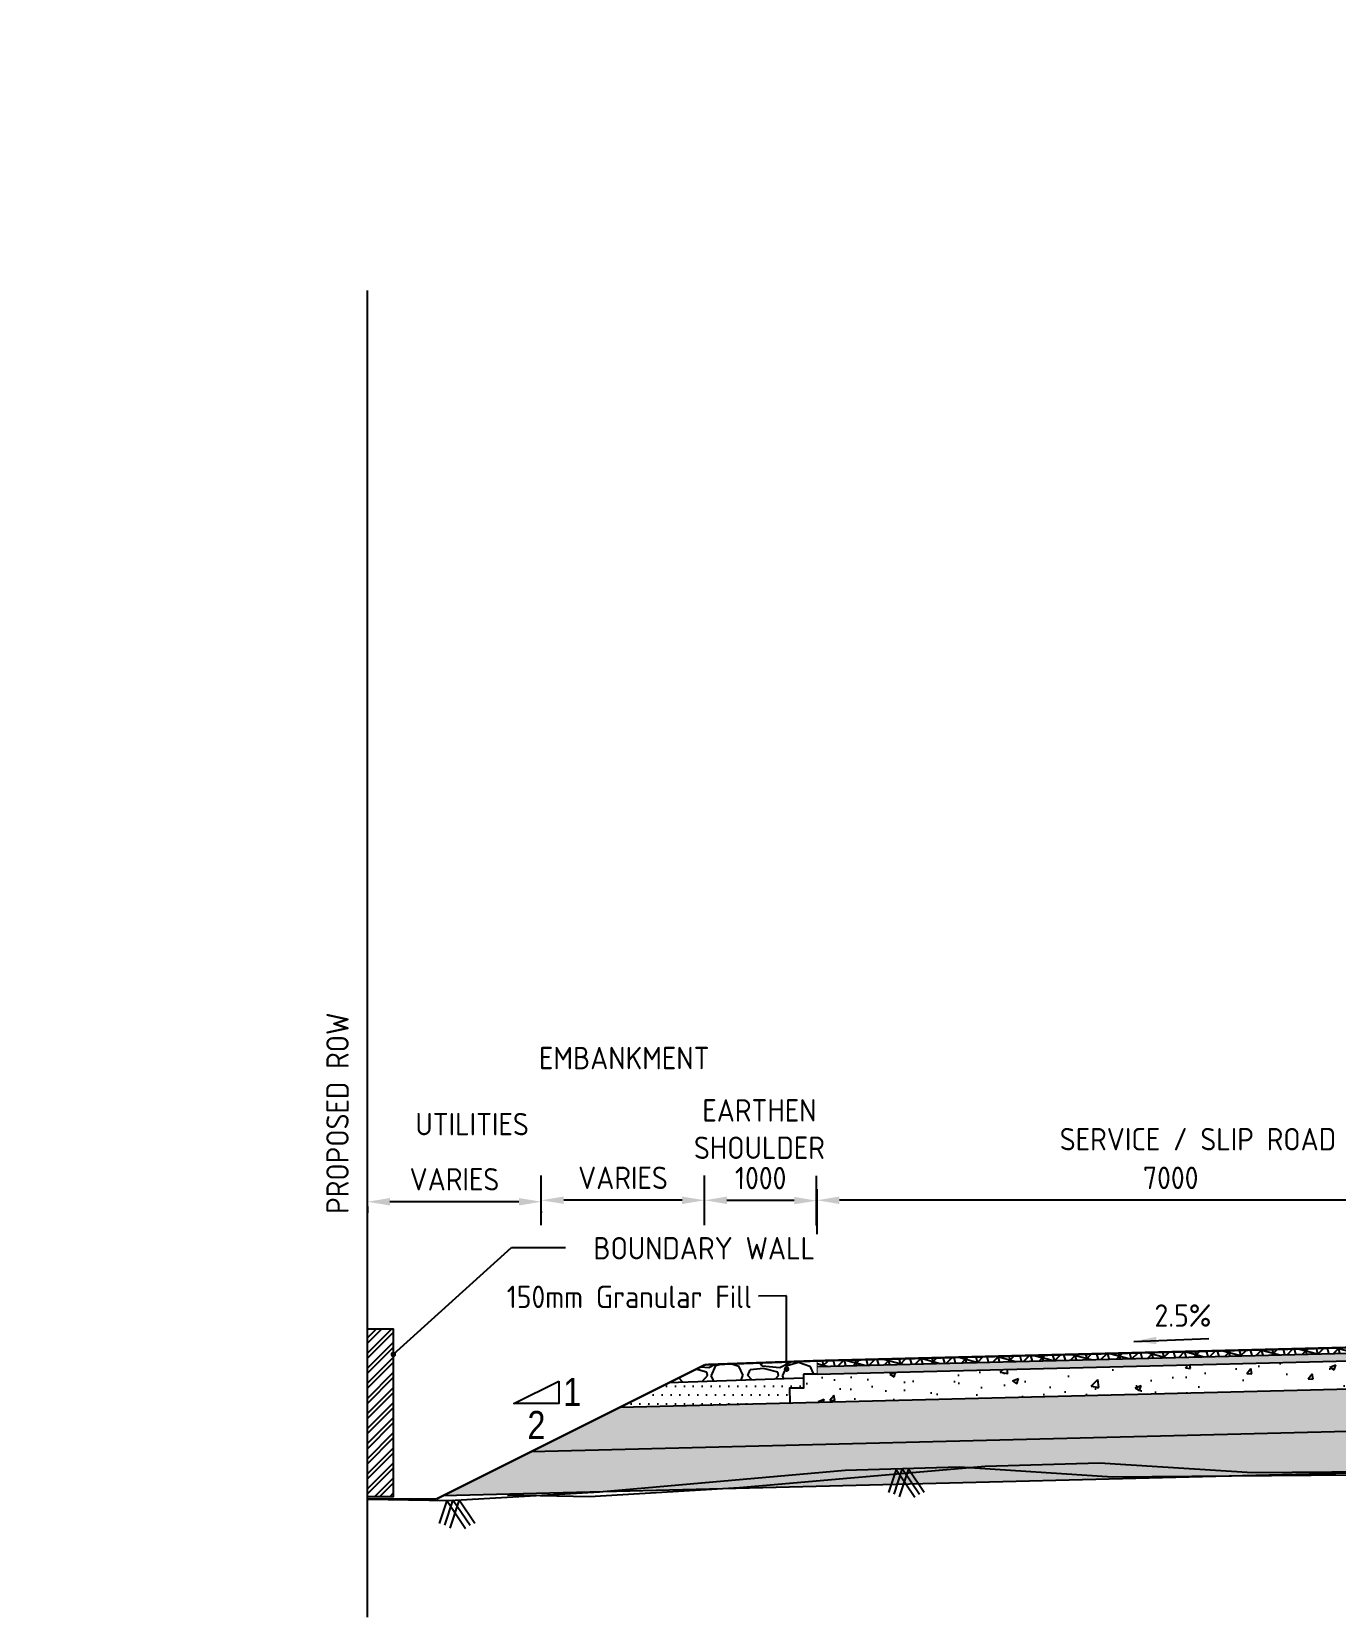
# Model space of a CAD drawing. Header units: millimetres. Extents: x 207528 to 778454, y -364692 to 101323.
# Drawn here: x 503213 to 514854, y -277530 to -263378 of the extents above; entities that cross this region are included whole.
import ezdxf

# ---------------------------------------------------------------- set-up
doc = ezdxf.new("R2010")
doc.units = ezdxf.units.MM
for name, color, linetype in [('Dim', 253, 'Continuous'), ('Dimension', 253, 'Continuous'), ('hatch', 253, 'Continuous'), ('Proposed ROW', 241, 'MNEW')]:
    doc.layers.add(name, color=color, linetype=linetype)
doc.layers.add('Text small', color=1, linetype='Continuous', lineweight=20)
doc.styles.add('DIM', font='ARIALN.TTF', dxfattribs={"height": 250})
doc.styles.add('isocp 100', font='isocp.shx', dxfattribs={"height": 200})
doc.styles.get("Standard").update_dxf_attribs({"font": 'arial.ttf'})
doc.linetypes.add('MNEW', pattern='A,26.152623,-1.048632,["PROW",Standard,S=1.75,R=0,X=0,Y=-0.975095],-7.693777,26.152623', length=61.047655)
doc.dimstyles.new('DIM', dxfattribs={"dimtxt": 250, "dimasz": 200, "dimexe": 0.18, "dimexo": 0.0625, "dimgap": 0.09, "dimtad": 0, "dimtih": 1, "dimtoh": 1, "dimdec": 0, "dimzin": 0, "dimdsep": 46, "dimtxsty": 'DIM', "dimcen": 0.09, "dimclrd": 256, "dimclrt": 7, "dimadec": 0, "dimazin": 0, "dimtfac": 1, "dimtdec": 0, "dimtofl": 0, "dimtmove": 0, "dimatfit": 3, "dimfxl": 1, "dimtolj": 1, "dimtzin": 0, "dimarcsym": 0})
doc.dimstyles.new('new', dxfattribs={"dimtxt": 150, "dimasz": 150, "dimexe": 100, "dimexo": 0.1, "dimgap": 0.09, "dimtad": 0, "dimtih": 1, "dimtoh": 1, "dimdec": 0, "dimzin": 0, "dimdsep": 46, "dimtxsty": 'DIM', "dimcen": 0.09, "dimclrd": 256, "dimclrt": 252, "dimadec": 0, "dimazin": 0, "dimtfac": 1, "dimtdec": 0, "dimtofl": 0, "dimtmove": 0, "dimatfit": 3, "dimfxl": 1, "dimtolj": 1, "dimtzin": 0, "dimlwd": -1, "dimarcsym": 0})
doc.dimstyles.new('NH30A_100', dxfattribs={"dimscale": 100, "dimtxt": 2, "dimasz": 2, "dimexe": 1, "dimexo": 1, "dimgap": 1, "dimtad": 1, "dimdec": 0, "dimdsep": 46, "dimtxsty": 'isocp 100', "dimcen": 0.5, "dimclrd": 47, "dimclre": 47, "dimclrt": 1, "dimadec": 0, "dimazin": 0, "dimtfac": 1, "dimtdec": 0, "dimtmove": 0, "dimatfit": 3, "dimfxl": 1, "dimtolj": 1, "dimtzin": 0, "dimarcsym": 0})

# ---------------------------------------------------------------- blocks, each defined once
blk = doc.blocks.new('*D690')
at = {"layer": 'Defpoints', "color": 0, "transparency": 16777216}
for p in [(530087, -263720), (530077, -265355), (530087, -265355)]:
    blk.add_point(p, dxfattribs=at)
at = {"layer": 'Text small', "color": 47, "lineweight": -2, "transparency": 16777216}
for p, q in [((530077, -265255), (530077, -263620)), ((530087, -265255), (530087, -263620)), ((529877, -263720), (529677, -263720)), ((530077, -263720), (530087, -263720)), ((530287, -263720), (532227, -263720))]:
    blk.add_line(p, q, dxfattribs=at)
at = {"layer": 'Text small', "color": 47, "transparency": 16777216}
for points in [[(529877, -263686), (529877, -263753), (530077, -263720)], [(530287, -263686), (530287, -263753), (530087, -263720)]]:
    blk.add_solid(points, dxfattribs=at)
at = {"layer": 'Text small', "color": 1, "transparency": 16777216, "insert": (531357, -263510), "char_height": 200, "width": 159266.94, "attachment_point": 5, "style": 'isocp 100'}
blk.add_mtext('\\A1;10 (EXP. GAP)', dxfattribs=at)
blk = doc.blocks.new('*D692')
at = {"layer": 'Defpoints', "color": 0, "transparency": 16777216}
for p in [(510221, -273808), (510221, -274211), (516703, -274211)]:
    blk.add_point(p, dxfattribs=at)
at = {"layer": 'Text small', "color": 47, "lineweight": -2, "transparency": 16777216}
for p, q in [((510221, -274111), (510221, -273708)), ((516503, -273808), (510421, -273808)), ((516703, -274111), (516703, -273708))]:
    blk.add_line(p, q, dxfattribs=at)
at = {"layer": 'Text small', "color": 47, "transparency": 16777216}
for points in [[(510421, -273775), (510421, -273842), (510221, -273808)], [(516503, -273775), (516503, -273842), (516703, -273808)]]:
    blk.add_solid(points, dxfattribs=at)
at = {"layer": 'Text small', "color": 1, "transparency": 16777216, "insert": (513377, -273608), "char_height": 200, "attachment_point": 5, "style": 'isocp 100'}
blk.add_mtext('\\A1;7000', dxfattribs=at)
blk = doc.blocks.new('*D693')
at = {"layer": 'Defpoints', "color": 0, "transparency": 16777216}
for p in [(506209, -273764), (506209, -273821), (507760, -273808)]:
    blk.add_point(p, dxfattribs=at)
at = {"layer": 'Text small', "color": 47, "lineweight": -2, "transparency": 16777216}
for p, q in [((507560, -273821), (506409, -273821)), ((506209, -273864), (506209, -273921)), ((507760, -273908), (507760, -273921))]:
    blk.add_line(p, q, dxfattribs=at)
at = {"layer": 'Text small', "color": 47, "transparency": 16777216}
for points in [[(506409, -273788), (506409, -273855), (506209, -273821)], [(507560, -273788), (507560, -273855), (507760, -273821)]]:
    blk.add_solid(points, dxfattribs=at)
at = {"layer": 'Text small', "color": 1, "transparency": 16777216, "insert": (506985, -273621), "char_height": 200, "attachment_point": 5, "style": 'isocp 100'}
blk.add_mtext('\\A1;VARIES', dxfattribs=at)
blk = doc.blocks.new('*D695')
at = {"layer": 'Defpoints', "color": 0, "transparency": 16777216}
for p in [(509217, -273808), (509217, -273808), (510217, -273812)]:
    blk.add_point(p, dxfattribs=at)
at = {"layer": 'Text small', "color": 47, "lineweight": -2, "transparency": 16777216}
blk.add_line((510017, -273811), (509417, -273809), dxfattribs=at)
at = {"layer": 'Text small', "color": 47, "transparency": 16777216}
for points in [[(509418, -273775), (509417, -273842), (509217, -273808)], [(510017, -273778), (510017, -273844), (510217, -273812)]]:
    blk.add_solid(points, dxfattribs=at)
at = {"layer": 'Text small', "color": 1, "transparency": 16777216, "insert": (509718, -273610), "char_height": 200, "attachment_point": 5, "rotation": 359.784, "style": 'isocp 100'}
blk.add_mtext('\\A1;1000', dxfattribs=at)
blk = doc.blocks.new('*D696')
at = {"layer": 'Defpoints', "color": 0, "transparency": 16777216}
for p in [(507760, -273808), (507760, -273808), (509217, -273808)]:
    blk.add_point(p, dxfattribs=at)
at = {"layer": 'Text small', "color": 47, "lineweight": -2, "transparency": 16777216}
blk.add_line((509017, -273808), (507960, -273808), dxfattribs=at)
at = {"layer": 'Text small', "color": 47, "transparency": 16777216}
for points in [[(507960, -273775), (507960, -273841), (507760, -273808)], [(509017, -273775), (509017, -273842), (509217, -273808)]]:
    blk.add_solid(points, dxfattribs=at)
at = {"layer": 'Text small', "color": 1, "transparency": 16777216, "insert": (508489, -273608), "char_height": 200, "attachment_point": 5, "rotation": 359.9908, "style": 'isocp 100'}
blk.add_mtext('\\A1;VARIES', dxfattribs=at)
blk = doc.blocks.new('*D818')
at = {"layer": 'Defpoints', "color": 0, "transparency": 16777216}
for p in [(530077, -263720), (530077, -265355), (530087, -265355)]:
    blk.add_point(p, dxfattribs=at)
at = {"layer": 'Text small', "color": 47, "lineweight": -2, "transparency": 16777216}
for p, q in [((530077, -265255), (530077, -263620)), ((530087, -265255), (530087, -263620)), ((529877, -263720), (527937, -263720)), ((530087, -263720), (530077, -263720)), ((530287, -263720), (530487, -263720))]:
    blk.add_line(p, q, dxfattribs=at)
at = {"layer": 'Text small', "color": 47, "transparency": 16777216}
for points in [[(529877, -263686), (529877, -263753), (530077, -263720)], [(530287, -263686), (530287, -263753), (530087, -263720)]]:
    blk.add_solid(points, dxfattribs=at)
at = {"layer": 'Text small', "color": 1, "transparency": 16777216, "insert": (528807, -263510), "char_height": 200, "width": 159266.94, "attachment_point": 5, "style": 'isocp 100'}
blk.add_mtext('\\A1;10 (EXP. GAP)', dxfattribs=at)

msp = doc.modelspace()

# ---------------------------------------------------------------- hatches: boundary and pattern name
h = msp.add_hatch()
h.set_pattern_fill('GOST_GLASS', color=41, scale=5)
h.set_pattern_definition([(45, (415973.216, -288765.096), (42.426407, -4e-15), [25, -35]), (45, (415983.823, -288765.096), (42.426407, -4e-15), [10, -50]), (45, (415973.216, -288754.49), (42.426407, -4e-15), [10, -50])])
h.paths.add_polyline_path([(517073.7, -275119.7), (517073.7, -275189.7), (511494.6, -275329.2), (511248.2, -275309.6), (510850, -275275.3)])
h.paths.add_polyline_path([(510220.5, -275291), (510220.5, -275361), (511494.6, -275329.2), (511248.2, -275309.6), (510850, -275275.3)])
at = {"layer": 'Dim'}
h = msp.add_hatch(dxfattribs=at)
h.set_pattern_fill('ANSI32', scale=10)
h.set_pattern_definition([(45, (190409.82, -331801.38), (-67.35192, 67.35192), []), (45, (190454.72, -331801.38), (-67.35192, 67.35192), [])])
h.paths.add_polyline_path([(506209.4, -276455.9), (506209.4, -274955.9), (506439.4, -274955.9), (506439.4, -276455.9)])
h = msp.add_hatch(dxfattribs=at)
h.set_pattern_fill('AR-CONC', color=256, scale=3)
h.set_pattern_definition([(50, (415973.2, -288765.1), (546.554, -47.8173), [57.15, -628.65]), (355, (415973.2, -288765.1), (-105.7303, 573.1705), [45.72, -502.9218]), (100.45144, (416018.76, -288769.1), (440.8237, 525.3533), [48.57, -534.2707]), (46.1842, (415973.2, -288612.7), (813.237, -126.127), [85.725, -942.975]), (96.6356, (416041, -288623.2), (712.2124, 742.2784), [72.855, -801.407]), (351.18415, (415973.2, -288612.7), (712.2124, 742.2784), [68.58, -754.379]), (21, (416049.4, -288650.8), (454.8432, -306.7956), [57.15, -628.65]), (326, (416049.4, -288650.8), (185.406, 552.564), [45.72, -502.92]), (71.45144, (416087.3, -288676.36), (640.2493, 245.7683), [48.57, -534.2698]), (37.5, (415973.22, -288765.1), (9.2658, 253.6651), [0, -496.824, 0, -510.54, 0, -504.825]), (7.5, (415973.22, -288765.1), (200.459, 300.5417), [0, -291.084, 0, -485.394, 0, -192.405]), (327.5, (415803.3, -288765.1), (406.7718, -17.18623), [0, -190.5, 0, -594.36, 0, -788.67]), (317.5, (415727.1, -288765.1), (444.3875, 76.2795), [0, -247.65, 0, -394.716, 0, -560.07])])
h.paths.add_polyline_path([(510073.7, -275364.7), (511494.6, -275329.2), (512392.4, -275400.6), (513575.6, -275456.6), (515114.1, -275464.5), (516416.8, -275403.6), (517582.9, -275385.4), (517582.9, -275436.8), (510073.7, -275614.8)])
h.paths.add_polyline_path([(511494.6, -275329.2), (517073.7, -275189.7), (517582.9, -275177), (517582.9, -275385.4), (516416.8, -275403.6), (515114.1, -275464.5), (513575.6, -275456.6), (512392.4, -275400.6)])
at = {"layer": 'hatch'}
h = msp.add_hatch(dxfattribs=at)
h.set_pattern_fill('NET3', color=256, scale=30, angle=45)
h.set_pattern_definition([(45, (415973.22, -288765.1), (-67.35192, 67.35192), []), (105, (415973.22, -288765.1), (-92.004435, -24.65251), []), (165, (415973.22, -288765.1), (-24.65251, -92.004435), [])])
h.paths.add_polyline_path([(517073.7, -275069.7), (517073.7, -275119.7), (510850, -275275.3), (510400, -275236.5)])
h.paths.add_polyline_path([(510220.5, -275241), (510220.5, -275291), (510850, -275275.3), (510400, -275236.5)])
h = msp.add_hatch(dxfattribs=at)
h.set_pattern_fill('GRAVEL', color=11, scale=25)
h.set_pattern_definition([(228.012788, (200628.105, -342686.773), (-5080.0000004, -5714.9999996), [85.4304, -8457.6209]), (184.969741, (200570.955, -342750.273), (7619.999997, 635.0000362), [146.6012, -14513.5122]), (132.510447, (200424.905, -342762.973), (6350.0000027, -6984.9999976), [103.3704, -10233.6807]), (267.273689, (200177.255, -342921.723), (635.0000013, 12700), [133.5011, -13216.6094]), (292.833654, (200170.905, -343055.073), (-3175.0000003, 7620), [130.9084, -12959.9519]), (357.273689, (200221.705, -343175.723), (-12700, 635.0000013), [133.5011, -13216.6094]), (37.6942405, (200355.055, -343182.073), (-8254.9999996, -6350.0000005), [176.5484, -17478.2788]), (72.255328, (200494.755, -343074.123), (4445.0000012, 13969.9999996), [166.6799, -16501.3142]), (121.429566, (200545.555, -342915.373), (-5080.0000007, 8254.9999996), [133.9532, -13261.3864]), (175.236358, (200475.705, -342801.073), (6985, -635.000001), [152.9283, -7493.4842]), (222.397438, (200323.305, -342788.373), (-7619.9999998, -6985.0000003), [197.7695, -19579.1931]), (138.814075, (200805.905, -342928.07), (-4445, 3810), [67.5011, -6682.6415]), (171.469234, (200755.105, -342883.623), (8255.0000002, -1269.9999986), [128.4205, -12713.6597]), (225, (200628.1, -342864.57), (-9e-14, -635), [89.8023, -808.2233]), (203.19859, (200583.655, -342788.37), (3175, 1270), [48.3603, -4787.6556]), (291.80141, (200539.2, -342807.42), (-635, 1905), [68.3914, -3351.1882]), (30.963757, (200564.6, -342870.92), (1905, 1270), [111.0799, -3591.5745]), (161.56505, (200659.85, -342813.77), (1270, -635), [80.3218, -1927.7245]), (16.38954, (200170.905, -342807.423), (6350, 1905), [112.522, -11139.7067]), (70.346176, (200278.855, -342775.673), (-2540, -6985), [94.3997, -9345.5539]), (293.19859, (200659.855, -342686.77), (-1270, 3175), [96.72, -4739.2959]), (343.61046, (200697.955, -342775.673), (-6350, 1904.9999996), [112.522, -11139.7067]), (339.443955, (200170.905, -343201.12), (-3175, 1270), [108.5088, -5316.9336]), (294.77514, (200272.505, -343239.223), (-3175.000004, 6984.999998), [90.918, -9000.8983]), (66.80141, (200666.205, -343321.77), (1270, 3175), [96.72, -4739.2959]), (17.354025, (200704.305, -343232.873), (-8255, -2540.0000005), [106.4457, -10538.094]), (69.443955, (200355.055, -343321.77), (-1270, -3175), [54.2544, -5371.188]), (101.309932, (200628.1, -343321.77), (-635, 2540), [32.3787, -3205.4987]), (165.963757, (200621.75, -343290.02), (1905, -635), [130.9084, -2487.2636]), (186.009006, (200494.755, -343258.273), (6350, 635.0000003), [121.3167, -12010.3412]), (303.69007, (200564.6, -342928.07), (-635, 1270), [91.581, -2197.9441]), (353.157227, (200615.405, -343004.273), (10795, -1269.9999994), [159.8892, -15829.0023]), (60.945396, (200774.155, -343023.32), (-2540, -4445), [65.377, -6472.3481]), (90, (200805.9, -342966.2), (-635, 635), [38.1, -596.9]), (120.256437, (200482.055, -343239.223), (2540, -4445), [88.2167, -8733.4852]), (48.012787, (200437.605, -343163.023), (5080.0000004, 5714.9999996), [170.8607, -8372.1905]), (0, (200551.9, -343036), (635, 635), [165.1, -469.9]), (325.304846, (200717.005, -343036.023), (6350.0000024, -4444.9999966), [100.4024, -9939.8292]), (254.054604, (200799.555, -343093.17), (-635, -2540), [92.4573, -4530.4125]), (207.645975, (200774.155, -343182.073), (-12065.0000004, -6349.9999992), [150.5363, -14903.1161]), (175.426079, (200640.805, -343251.923), (-8255, 635), [159.2574, -15766.4616])])
h.paths.add_polyline_path([(508898.6, -275437.4), (509221.5, -275276), (510220.5, -275241), (510221, -275241), (510221, -275361.1), (510100.4, -275361.1), (510100.4, -275395.3)])
h = msp.add_hatch(dxfattribs=at)
h.set_pattern_fill('DOTS', scale=50)
h.set_pattern_definition([(0, (461372.26, -352222.02), (39.6875, 79.375), [0, -79.375])])
h.paths.add_polyline_path([(508463.1, -275655), (508913.8, -275436.8), (510100.4, -275386.5), (510100.4, -275404.9), (510100.4, -275412.9), (510100.4, -275423.6), (510100.4, -275436.9), (510100.4, -275486.1), (509975.4, -275486.1), (509978.7, -275617.2)])
h = msp.add_hatch(dxfattribs=at)
h.set_pattern_fill('GRAVEL', color=11, scale=25)
h.set_pattern_definition([(228.01279, (416430.416, -288130.096), (-5080, -5715), [85.4304, -8457.621]), (184.96974, (416373.266, -288193.596), (7619.999997, 635.000036), [146.6012, -14513.5122]), (132.510447, (416227.216, -288206.296), (6350.000003, -6984.999998), [103.3704, -10233.6807]), (267.27369, (415979.566, -288365.046), (635.000001, 12700), [133.501, -13216.6094]), (292.833654, (415973.216, -288498.396), (-3175, 7620), [130.9084, -12959.952]), (357.27369, (416024.016, -288619.046), (-12700, 635.000001), [133.501, -13216.6094]), (37.69424, (416157.366, -288625.396), (-8254.9999996, -6350.0000005), [176.5484, -17478.2788]), (72.255328, (416297.066, -288517.446), (4445.000001, 13969.9999996), [166.68, -16501.314]), (121.429566, (416347.866, -288358.696), (-5080.000001, 8255), [133.9532, -13261.3864]), (175.23636, (416278.016, -288244.396), (6985, -635), [152.9283, -7493.4842]), (222.397438, (416125.616, -288231.696), (-7619.9999998, -6985.0000003), [197.7695, -19579.193]), (138.814075, (416608.216, -288371.396), (-4445, 3810), [67.501, -6682.6415]), (171.469234, (416557.416, -288326.946), (8255, -1269.999999), [128.4205, -12713.6597]), (225, (416430.4, -288307.9), (-9e-14, -635), [89.8023, -808.2233]), (203.19859, (416385.97, -288231.7), (3175, 1270), [48.3603, -4787.6556]), (291.80141, (416341.52, -288250.75), (-635, 1905), [68.3914, -3351.1882]), (30.96376, (416366.92, -288314.25), (1905, 1270), [111.08, -3591.5745]), (161.56505, (416462.17, -288257.1), (1270, -635), [80.3218, -1927.7245]), (16.38954, (415973.216, -288250.746), (6350, 1905), [112.522, -11139.7067]), (70.346176, (416081.166, -288218.996), (-2540, -6985), [94.3997, -9345.554]), (293.19859, (416462.17, -288130.1), (-1270, 3175), [96.72, -4739.296]), (343.61046, (416500.266, -288218.996), (-6350, 1905), [112.522, -11139.7067]), (339.443955, (415973.216, -288644.446), (-3175, 1270), [108.5088, -5316.9336]), (294.77514, (416074.816, -288682.546), (-3175.000004, 6984.999998), [90.918, -9000.8983]), (66.80141, (416468.52, -288765.1), (1270, 3175), [96.72, -4739.296]), (17.354025, (416506.616, -288676.196), (-8255, -2540), [106.4457, -10538.094]), (69.443955, (416157.366, -288765.096), (-1270, -3175), [54.2544, -5371.188]), (101.30993, (416430.42, -288765.1), (-635, 2540), [32.3787, -3205.4987]), (165.96376, (416424.07, -288733.35), (1905, -635), [130.9084, -2487.2636]), (186.009006, (416297.066, -288701.596), (6350, 635), [121.3167, -12010.3412]), (303.69007, (416366.92, -288371.4), (-635, 1270), [91.581, -2197.944]), (353.157227, (416417.716, -288447.596), (10795, -1269.9999994), [159.8892, -15829.0023]), (60.945396, (416576.466, -288466.646), (-2540, -4445), [65.377, -6472.348]), (90, (416608.2, -288409.5), (-635, 635), [38.1, -596.9]), (120.256437, (416284.366, -288682.546), (2540, -4445), [88.2167, -8733.4852]), (48.01279, (416239.916, -288606.346), (5080, 5715), [170.8607, -8372.1905]), (0, (416354.2, -288479.35), (635, 635), [165.1, -469.9]), (325.304846, (416519.316, -288479.346), (6350.000002, -4444.999997), [100.4024, -9939.8292]), (254.0546, (416601.87, -288536.5), (-635, -2540), [92.4573, -4530.4125]), (207.645975, (416576.466, -288625.396), (-12065.0000004, -6349.999999), [150.5363, -14903.116]), (175.42608, (416443.116, -288695.246), (-8255, 635), [159.2574, -15766.4616])])
h.paths.add_polyline_path([(508463.1, -275655), (507672.8, -276050.2), (517582.9, -275802.4), (517582.9, -275427)])
h = msp.add_hatch(dxfattribs=at)
h.set_pattern_fill('DOTS', color=25, scale=50)
h.set_pattern_definition([(0, (415973.22, -288765.1), (39.6875, 79.375), [0, -79.375])])
h.paths.add_polyline_path([(507672.8, -276050.2), (506883.3, -276444.8), (517582.9, -276177.3), (517582.9, -275802.4), (517446.8, -275805.8)])

# ---------------------------------------------------------------- linework, layer by layer
for points, const_width in [([(510220.5, -275241), (517209.4, -275066.3)], 20), ([(510220.5, -275241), (509221.5, -275276)], 20), ([(510221, -275241.1), (510221, -275361.1)], 10), ([(509221.5, -275276), (506823.4, -276474.7)], 20), ([(506823.4, -276474.7), (506209.4, -276474.7)], 20)]:
    msp.add_lwpolyline(points, dxfattribs=dict(const_width=const_width))
for points in [[(510220.5, -275291), (517209.4, -275116.3)], [(510220.5, -275361), (517582.9, -275177)], [(510100.4, -275361.1), (510100.4, -275486.1), (509975.4, -275486.1), (509978.7, -275617.2)], [(510220.4, -275361.1), (510100.4, -275361.1)], [(508463.1, -275655), (517582.9, -275427)], [(510100.4, -275395.3), (508898.6, -275437.4)], [(507672.8, -276050.2), (517582.9, -275802.4)], [(517582.9, -276177.3), (506883.3, -276444.8)]]:
    msp.add_lwpolyline(points)
at = {"layer": 'Dim'}
for points in [[(507760.1, -274029.3), (507760.1, -273586)], [(509217.5, -274029.7), (509217.5, -273586.4)], [(510217, -274033.3), (510217, -273590)], [(510925.6, -276210.4), (510857.6, -276415)], [(510980.8, -276202.8), (510905.1, -276430.7)], [(510925.6, -276210.4), (511092.7, -276458.7)], [(511035.7, -276204.6), (510952.2, -276455.8)], [(510980.8, -276202.8), (511134.2, -276430.8)], [(511035.7, -276204.6), (511175.4, -276412.2)], [(506916.6, -276488.1), (506848.6, -276692.7)], [(506971.8, -276480.5), (506896.1, -276708.5)], [(506916.6, -276488.1), (507083.7, -276736.4)], [(507026.7, -276482.3), (506943.2, -276733.6)], [(506971.8, -276480.5), (507125.2, -276708.5)], [(507026.7, -276482.3), (507166.4, -276689.9)]]:
    msp.add_lwpolyline(points, dxfattribs=at)
at = {"layer": 'Dim', "color": 7}
msp.add_lwpolyline([(506209.4, -276455.9), (506209.4, -274955.9), (506439.4, -274955.9), (506439.4, -276455.9)], close=True, dxfattribs=at)
at = {"layer": 'Dim'}
msp.add_lwpolyline([(507915.2, -275421.6), (507915.2, -275621.6), (507515.2, -275621.6)], close=True, dxfattribs=at)
at = {"layer": 'Dimension', "linetype": 'Continuous', "ltscale": 10, "flags": 128}
for points in [[(506209.4, -276474.7), (506939.6, -276487.4), (508280.3, -276409.8), (510471, -276217.2), (511490.6, -276188.4), (512856.5, -276275.1), (515338.9, -276254.6), (516314.4, -276062.1), (519390.4, -275750.5), (522807.6, -275467.5), (530082.4, -275252.5)], [(507458.9, -276438), (508189.1, -276450.6), (509529.8, -276373.1), (511720.5, -276180.4), (512740, -276151.6), (514106, -276238.4), (516588.3, -276217.9), (517563.8, -276025.4), (520639.9, -275713.7), (524057, -275430.7), (530082.4, -275252.6)]]:
    msp.add_lwpolyline(points, dxfattribs=at)
at = {"layer": 'Proposed ROW', "lineweight": -3, "ltscale": 3, "flags": 128}
msp.add_lwpolyline([(506209.4, -277530.1), (506209.4, -265687.3)], dxfattribs=at)

# ---------------------------------------------------------------- texts
at = {"layer": 'Dim', "char_height": 250, "attachment_point": 5, "style": 'DIM'}
for s, insert in [('1', (508035.8, -275518.7)), ('2', (507716.7, -275813.5))]:
    msp.add_mtext_dynamic_manual_height_columns(s, width=5325.312, gutter_width=1250, heights=[0], dxfattribs=dict(at, insert=insert))
at = {"layer": 'Text small', "insert": (505941.5, -273030.9), "char_height": 200, "attachment_point": 5, "rotation": 90, "style": 'isocp 100'}
msp.add_mtext_dynamic_manual_height_columns('PROPOSED ROW', width=5325.312, gutter_width=1250, heights=[0], dxfattribs=at)
at = {"layer": 'Text small', "char_height": 200, "width": 5325.312, "attachment_point": 5, "style": 'isocp 100'}
for s, insert in [('\\A1;EMBANKMENT', (508500.1, -272539)), ('\\A1;150mm Granular Fill', (508545.5, -274670))]:
    msp.add_mtext(s, dxfattribs=dict(at, insert=insert))
at = {"layer": 'Text small', "char_height": 200, "attachment_point": 5, "style": 'isocp 100'}
for s, insert in [('EARTHEN \\PSHOULDER', (509706.6, -273172.6)), ('UTILITIES', (507142.7, -273128.6)), ('SERVICE / SLIP ROAD', (513619.7, -273263)), ('BOUNDARY WALL', (509214.3, -274236.4)), ('2.5%', (513485.6, -274836.8))]:
    msp.add_mtext_dynamic_manual_height_columns(s, width=5325.312, gutter_width=1250, heights=[0], dxfattribs=dict(at, insert=insert))

# ---------------------------------------------------------------- dimensions: what is measured, and where the dimension line sits
at = {"layer": 'Text small'}
dim = msp.add_linear_dim(base=(530077.4, -263719.5), p1=(530087.4, -265355.4), p2=(530077.4, -265355.4), angle=180, text='<> (EXP. GAP)', dimstyle='NH30A_100', dxfattribs=at)
dim.commit()
dim.dimension.update_dxf_attribs({"geometry": '*D818', "text_midpoint": (528807.4, -263509.5)})
for base, p1, p2, text, picture, middle in [((530087.4, -263719.5), (530077.4, -265355.4), (530087.4, -265355.4), '<> (EXP. GAP)', '*D690', (531357.4, -263509.5)), ((506209.4, -273821.4), (507760.1, -273807.8), (506209.4, -273764), 'VARIES', '*D693', (506984.8, -273621.4))]:
    dim = msp.add_linear_dim(base=base, p1=p1, p2=p2, text=text, dimstyle='NH30A_100', dxfattribs=at)
    dim.commit()
    dim.dimension.update_dxf_attribs({"geometry": picture, "text_midpoint": middle})
dim = msp.add_aligned_dim(p1=(509217.5, -273808.2), p2=(507760.1, -273808), distance=0, text='VARIES', dimstyle='NH30A_100', dxfattribs=at)
dim.commit()
dim.dimension.update_dxf_attribs({"geometry": '*D696', "text_midpoint": (508488.8, -273608.1)})
dim = msp.add_aligned_dim(p1=(510217, -273811.6), p2=(509217.5, -273807.8), distance=0, dimstyle='NH30A_100', dxfattribs=at)
dim.commit()
dim.dimension.update_dxf_attribs({"geometry": '*D695', "text_midpoint": (509718, -273609.7)})
dim = msp.add_linear_dim(base=(510220.5, -273808.4), p1=(516703.5, -274210.6), p2=(510220.5, -274210.6), angle=180, text='7000', dimstyle='NH30A_100', dxfattribs=at)
dim.commit()
dim.dimension.update_dxf_attribs({"geometry": '*D692', "text_midpoint": (513377.1, -273808.4), "dimtype": 161})

# ---------------------------------------------------------------- leaders
at = {"layer": 'Dim'}
msp.add_leader([(513048.4, -275067.3), (513717.9, -275041.2)], dimstyle='DIM', dxfattribs=at)
at = {"layer": 'Dimension'}
for points in [[(506439.4, -275183.8), (507494.7, -274230.1), (507976.2, -274230.1)], [(509948.9, -275315.2), (509948.9, -274662.4), (509698.8, -274665.2)]]:
    msp.add_leader(points, dimstyle='new', override={"dimasz": 50, "dimclrd": 256, "dimldrblk": 'Dot'}, dxfattribs=at)

doc.saveas('drawing.dxf')
